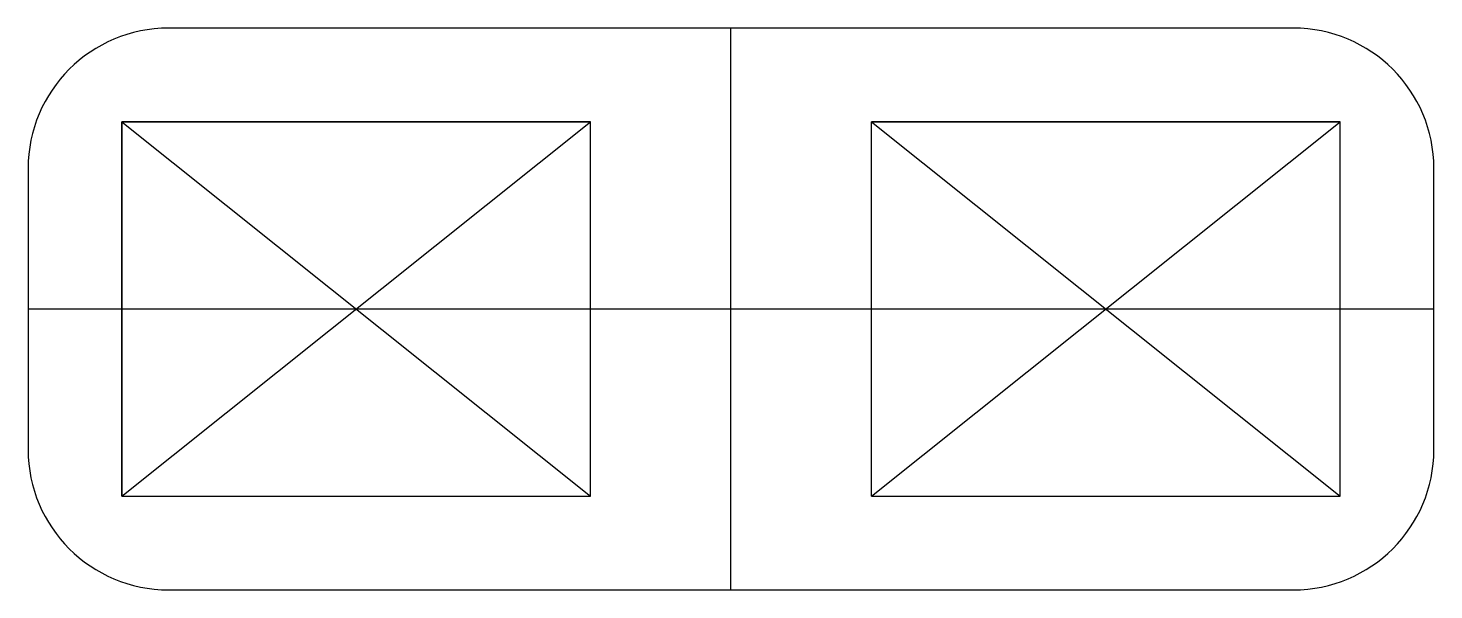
# Model space of a CAD drawing. Extents: x -1.5 to 1.5, y -0.6 to 0.6.
import ezdxf

# ---------------------------------------------------------------- set-up
doc = ezdxf.new("R2010")
doc.units = 0
doc.linetypes.add('点画线', pattern=[18, 12, -2, 2, -2])
for name, color, linetype in [('中心线层', 1, '点画线'), ('粗实线层', 7, 'CONTINUOUS'), ('细实线层', 7, 'CONTINUOUS')]:
    doc.layers.add(name, color=color, linetype=linetype)

msp = doc.modelspace()

# ---------------------------------------------------------------- linework, layer by layer
at = {"layer": '中心线层'}
for p, q in [((0, -0.6), (0, 0.6)), ((-1.5, 0), (1.5, 0))]:
    msp.add_line(p, q, dxfattribs=at)
at = {"layer": '粗实线层'}
for p, q in [((1.2, 0.6), (-1.2, 0.6)), ((-1.5, 0.3), (-1.5, -0.3)), ((1.5, -0.3), (1.5, 0.3)), ((-1.2, -0.6), (1.2, -0.6))]:
    msp.add_line(p, q, dxfattribs=at)
for centre, start, end in [((-1.2, 0.3), 90, 180), ((1.2, 0.3), 0, 90), ((-1.2, -0.3), 180, 270), ((1.2, -0.3), 270, 0)]:
    msp.add_arc(centre, 0.3, start, end, dxfattribs=at)
at = {"layer": '细实线层'}
for p, q in [((-1.3, -0.4), (-1.3, 0.4)), ((-1.3, 0.4), (-0.3, 0.4)), ((-1.3, 0.4), (-0.3, -0.4)), ((-1.3, -0.4), (-0.3, 0.4)), ((-0.3, -0.4), (-0.3, 0.4)), ((0.3, -0.4), (0.3, 0.4)), ((0.3, 0.4), (1.3, 0.4)), ((0.3, 0.4), (1.3, -0.4)), ((0.3, -0.4), (1.3, 0.4)), ((1.3, -0.4), (1.3, 0.4)), ((-1.3, -0.4), (-0.3, -0.4)), ((0.3, -0.4), (1.3, -0.4))]:
    msp.add_line(p, q, dxfattribs=at)
for points in [[(-1.3, 0.4), (-1.3, -0.4), (-0.3, -0.4)], [(-0.3, 0.4), (-1.3, 0.4)], [(0.3, -0.4), (1.3, -0.4), (1.3, 0.4), (0.3, 0.4)]]:
    msp.add_lwpolyline(points, dxfattribs=at)

doc.saveas('drawing.dxf')
